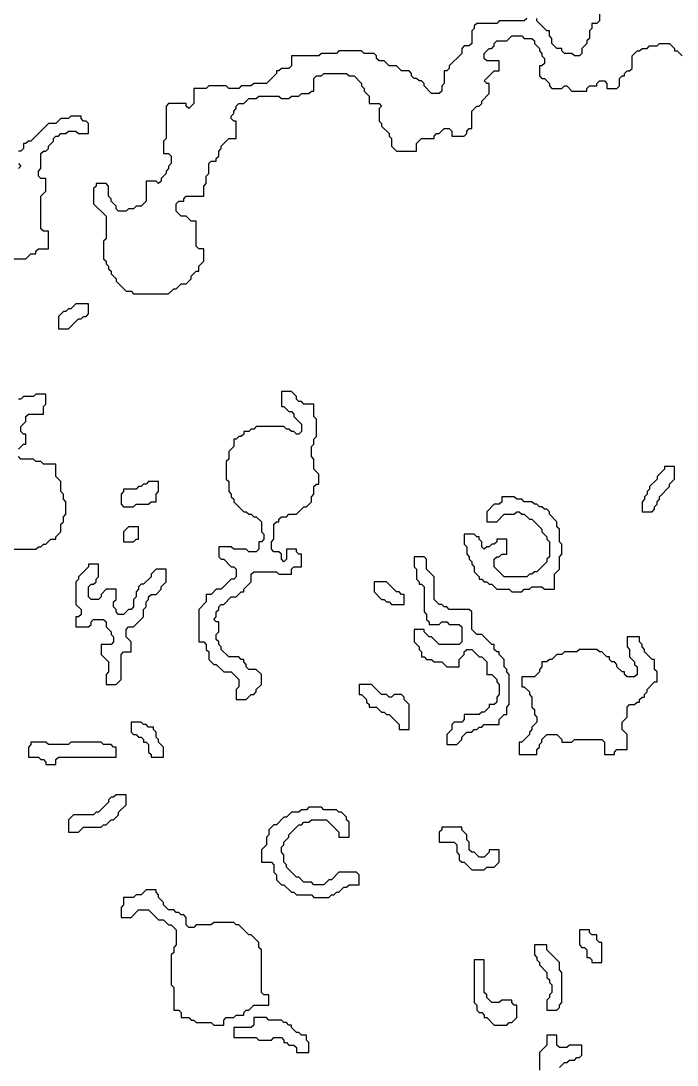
# Model space of a CAD drawing. Header units: metres. Extents: x 0 to 100, y 0 to 141.
# Drawn here: x 83.83 to 90.38, y 61.12 to 71.55 of the extents above; entities that cross this region are included whole.
import ezdxf

# ---------------------------------------------------------------- set-up
doc = ezdxf.new("R2010")
doc.units = ezdxf.units.M

msp = doc.modelspace()

# ---------------------------------------------------------------- linework, layer by layer
for points in [[(89.6, 71.7), (89.6, 71.55), (89.575, 71.525), (89.525, 71.525), (89.525, 71.475), (89.5, 71.45), (89.5, 71.375), (89.475, 71.35), (89.475, 71.325), (89.425, 71.275), (89.425, 71.225), (89.4, 71.2), (89.35, 71.2), (89.325, 71.225), (89.25, 71.225), (89.225, 71.25), (89.225, 71.275), (89.175, 71.275), (89.125, 71.325), (89.125, 71.375), (89.1, 71.4), (89.1, 71.45), (89.075, 71.45), (88.975, 71.55), (88.975, 71.575)], [(88.875, 71.575), (88.85, 71.55), (88.6, 71.55), (88.575, 71.525), (88.375, 71.525), (88.35, 71.5), (88.35, 71.475), (88.325, 71.45), (88.325, 71.325), (88.3, 71.3), (88.25, 71.3), (88.225, 71.275), (88.225, 71.225), (88.1, 71.1), (88.1, 71.075), (88.075, 71.05), (88.05, 71.05), (88.05, 70.925), (88.025, 70.9), (88.025, 70.85), (88, 70.825), (87.925, 70.825), (87.85, 70.9), (87.85, 70.925), (87.825, 70.95), (87.8, 70.95), (87.775, 70.975), (87.75, 70.975), (87.725, 71), (87.725, 71.025), (87.7, 71.05), (87.625, 71.05), (87.575, 71.1), (87.5, 71.1), (87.45, 71.15), (87.4, 71.15), (87.375, 71.175), (87.375, 71.2), (87.35, 71.225), (87.25, 71.225), (87.225, 71.25), (87, 71.25), (86.975, 71.225), (86.825, 71.225), (86.8, 71.2), (86.525, 71.2), (86.525, 71.1), (86.5, 71.075), (86.425, 71.075), (86.4, 71.05), (86.375, 71.05), (86.375, 71.025), (86.275, 70.925), (86.15, 70.925), (86.125, 70.9), (86.025, 70.9), (86, 70.875), (85.9, 70.875), (85.875, 70.9), (85.7, 70.9), (85.675, 70.875), (85.55, 70.875), (85.55, 70.725), (85.5, 70.675), (85.475, 70.7), (85.475, 70.725), (85.3, 70.725), (85.275, 70.7), (85.275, 70.375), (85.25, 70.35), (85.25, 70.225), (85.3, 70.225), (85.325, 70.2), (85.325, 70.125), (85.3, 70.1), (85.3, 70.075), (85.275, 70.05), (85.275, 70.025), (85.225, 69.975), (85.225, 69.95), (85.2, 69.925), (85.175, 69.95), (85.075, 69.95), (85.075, 69.75), (85.025, 69.7), (84.975, 69.7), (84.95, 69.675), (84.9, 69.675), (84.875, 69.65), (84.8, 69.65), (84.775, 69.675), (84.775, 69.7), (84.725, 69.75), (84.725, 69.775), (84.7, 69.8), (84.7, 69.9), (84.675, 69.925), (84.575, 69.925), (84.575, 69.9), (84.55, 69.875), (84.55, 69.725), (84.675, 69.6), (84.675, 69.375), (84.65, 69.35), (84.65, 69.175), (84.675, 69.15), (84.675, 69.125), (84.7, 69.1), (84.7, 69.075), (84.725, 69.05), (84.725, 69.025), (84.775, 68.975), (84.775, 68.95), (84.875, 68.85), (84.925, 68.85), (84.95, 68.825), (85.3, 68.825), (85.35, 68.875), (85.375, 68.875), (85.425, 68.925), (85.475, 68.925), (85.525, 68.975), (85.525, 69), (85.575, 69.05), (85.6, 69.05), (85.6, 69.1), (85.65, 69.15), (85.65, 69.275), (85.6, 69.275), (85.575, 69.3), (85.575, 69.55), (85.525, 69.55), (85.475, 69.6), (85.425, 69.6), (85.375, 69.65), (85.375, 69.725), (85.4, 69.75), (85.45, 69.75), (85.45, 69.775), (85.475, 69.8), (85.65, 69.8), (85.65, 69.9), (85.675, 69.925), (85.675, 70), (85.7, 70.025), (85.7, 70.125), (85.725, 70.15), (85.775, 70.15), (85.775, 70.175), (85.8, 70.2), (85.8, 70.25), (85.825, 70.275), (85.825, 70.3), (85.9, 70.375), (85.975, 70.375), (85.975, 70.55), (85.95, 70.55), (85.925, 70.575), (85.925, 70.6), (85.95, 70.625), (85.95, 70.65), (85.975, 70.675), (85.975, 70.7), (86, 70.725), (86.05, 70.725), (86.1, 70.775), (86.175, 70.775), (86.2, 70.8), (86.4, 70.8), (86.425, 70.775), (86.5, 70.775), (86.525, 70.8), (86.6, 70.8), (86.625, 70.825), (86.7, 70.825), (86.725, 70.85), (86.75, 70.85), (86.75, 70.975), (86.775, 71), (86.825, 71), (86.85, 71.025), (87.075, 71.025), (87.1, 71), (87.15, 71), (87.225, 70.925), (87.225, 70.9), (87.25, 70.875), (87.25, 70.85), (87.3, 70.8), (87.3, 70.725), (87.4, 70.725), (87.425, 70.7), (87.4, 70.675), (87.4, 70.55), (87.425, 70.525), (87.425, 70.5), (87.5, 70.425), (87.5, 70.4), (87.525, 70.375), (87.525, 70.3), (87.575, 70.25), (87.775, 70.25), (87.775, 70.325), (87.825, 70.375), (87.95, 70.375), (87.95, 70.4), (87.975, 70.425), (88, 70.425), (88.05, 70.475), (88.1, 70.475), (88.125, 70.45), (88.125, 70.4), (88.25, 70.4), (88.275, 70.425), (88.275, 70.45), (88.3, 70.475), (88.325, 70.475), (88.325, 70.65), (88.375, 70.7), (88.4, 70.7), (88.425, 70.725), (88.425, 70.75), (88.5, 70.825), (88.5, 70.925), (88.475, 70.925), (88.45, 70.95), (88.55, 71.05), (88.6, 71.05), (88.6, 71.15), (88.475, 71.15), (88.45, 71.175), (88.45, 71.225), (88.5, 71.275), (88.525, 71.275), (88.55, 71.3), (88.55, 71.325), (88.575, 71.35), (88.675, 71.35), (88.725, 71.4), (88.825, 71.4), (88.85, 71.375), (88.925, 71.375), (88.95, 71.35), (88.95, 71.325), (89, 71.275), (89, 71.25), (89.025, 71.225), (89.025, 71.2), (89.05, 71.175), (89.05, 71.125), (89.025, 71.1), (89, 71.1), (89, 71), (89.025, 70.975), (89.05, 70.975), (89.1, 70.925), (89.1, 70.9), (89.125, 70.875), (89.225, 70.875), (89.25, 70.9), (89.275, 70.9), (89.325, 70.85), (89.475, 70.85), (89.475, 70.875), (89.5, 70.9), (89.575, 70.9), (89.575, 70.925), (89.6, 70.95), (89.65, 70.95), (89.675, 70.925), (89.675, 70.875), (89.775, 70.875), (89.8, 70.9), (89.8, 70.975), (89.825, 71), (89.85, 71), (89.85, 71.025), (89.875, 71.05), (89.9, 71.05), (89.925, 71.075), (89.925, 71.2), (89.975, 71.25), (90, 71.25), (90.025, 71.275), (90.075, 71.275), (90.1, 71.3), (90.175, 71.3), (90.2, 71.325), (90.3, 71.325), (90.35, 71.275), (90.35, 71.25), (90.375, 71.25), (90.425, 71.2)], [(83.7, 69.175), (83.875, 69.175), (83.925, 69.225), (83.975, 69.225), (83.975, 69.25), (84, 69.275), (84.1, 69.275), (84.1, 69.45), (84.05, 69.45), (84.025, 69.475), (84.025, 69.8), (84.075, 69.85), (84.075, 69.975), (84.025, 69.975), (84, 70), (84, 70.05), (84.025, 70.075), (84.025, 70.225), (84.05, 70.25), (84.075, 70.25), (84.1, 70.275), (84.1, 70.3), (84.15, 70.35), (84.15, 70.375), (84.175, 70.4), (84.2, 70.4), (84.225, 70.425), (84.275, 70.425), (84.3, 70.45), (84.375, 70.45), (84.4, 70.425), (84.5, 70.425), (84.5, 70.525), (84.475, 70.55), (84.45, 70.55), (84.425, 70.575), (84.425, 70.6), (84.325, 70.6), (84.3, 70.575), (84.225, 70.575), (84.175, 70.525), (84.1, 70.525), (83.925, 70.35), (83.9, 70.35), (83.875, 70.325), (83.85, 70.325), (83.85, 70.275), (83.825, 70.25), (83.8, 70.25)], [(83.8, 70.125), (83.825, 70.1), (83.8, 70.075)], [(83.8, 67.275), (83.85, 67.325), (83.875, 67.325), (83.875, 67.425), (83.85, 67.425), (83.825, 67.45), (83.825, 67.5), (83.875, 67.55), (83.875, 67.6), (83.9, 67.625), (84.05, 67.625), (84.05, 67.7), (84.075, 67.725), (84.075, 67.825), (83.975, 67.825), (83.95, 67.8), (83.85, 67.8), (83.825, 67.775), (83.8, 67.775)], [(83.65, 66.275), (83.975, 66.275), (84, 66.3), (84.025, 66.3), (84.05, 66.325), (84.075, 66.325), (84.125, 66.375), (84.175, 66.375), (84.175, 66.4), (84.225, 66.45), (84.225, 66.525), (84.25, 66.55), (84.25, 66.6), (84.275, 66.625), (84.275, 66.75), (84.25, 66.775), (84.25, 66.825), (84.225, 66.85), (84.225, 66.95), (84.175, 67), (84.175, 67.125), (84.05, 67.125), (84.025, 67.15), (83.975, 67.15), (83.95, 67.175), (83.825, 67.175), (83.8, 67.2)], [(89.2, 61.1), (89.25, 61.15), (89.275, 61.15), (89.3, 61.175), (89.35, 61.175), (89.375, 61.2), (89.4, 61.2), (89.425, 61.225), (89.425, 61.325), (89.3, 61.325), (89.275, 61.3), (89.2, 61.3), (89.175, 61.325), (89.175, 61.425), (89.075, 61.425), (89.075, 61.325), (89, 61.25), (89, 61.075)]]:
    msp.add_lwpolyline(points)
for points in [[(84.375, 68.725), (84.325, 68.675), (84.3, 68.675), (84.275, 68.65), (84.25, 68.65), (84.2, 68.6), (84.2, 68.475), (84.3, 68.475), (84.4, 68.575), (84.425, 68.575), (84.45, 68.6), (84.475, 68.6), (84.5, 68.625), (84.5, 68.725)], [(86.425, 67.85), (86.425, 67.7), (86.45, 67.7), (86.5, 67.65), (86.525, 67.65), (86.55, 67.625), (86.55, 67.6), (86.625, 67.525), (86.625, 67.45), (86.6, 67.425), (86.575, 67.425), (86.55, 67.45), (86.525, 67.45), (86.5, 67.475), (86.475, 67.475), (86.45, 67.5), (86.175, 67.5), (86.15, 67.475), (86.125, 67.475), (86.1, 67.45), (86.05, 67.45), (86.05, 67.425), (86.025, 67.4), (86, 67.4), (85.975, 67.375), (85.95, 67.375), (85.95, 67.3), (85.9, 67.25), (85.9, 67.175), (85.875, 67.15), (85.875, 66.975), (85.9, 66.95), (85.9, 66.85), (85.925, 66.825), (85.925, 66.8), (85.95, 66.775), (85.95, 66.75), (86.05, 66.65), (86.075, 66.65), (86.1, 66.625), (86.125, 66.625), (86.15, 66.6), (86.175, 66.6), (86.225, 66.55), (86.225, 66.45), (86.25, 66.425), (86.25, 66.375), (86.225, 66.35), (86.2, 66.35), (86.2, 66.275), (86.175, 66.25), (86.1, 66.25), (86.075, 66.275), (85.95, 66.275), (85.925, 66.3), (85.8, 66.3), (85.8, 66.2), (85.825, 66.175), (85.85, 66.175), (85.925, 66.1), (85.95, 66.1), (85.975, 66.075), (85.975, 66), (85.95, 65.975), (85.925, 65.975), (85.825, 65.875), (85.775, 65.875), (85.725, 65.825), (85.675, 65.825), (85.675, 65.75), (85.6, 65.675), (85.6, 65.35), (85.65, 65.35), (85.675, 65.325), (85.675, 65.275), (85.7, 65.25), (85.7, 65.175), (85.75, 65.125), (85.775, 65.125), (85.85, 65.05), (85.925, 65.05), (86, 64.975), (86, 64.9), (85.975, 64.875), (85.975, 64.775), (86.075, 64.775), (86.125, 64.825), (86.15, 64.825), (86.175, 64.85), (86.175, 64.875), (86.225, 64.925), (86.225, 65.025), (86.175, 65.075), (86.1, 65.075), (86.075, 65.1), (86.075, 65.125), (86.05, 65.15), (86.05, 65.175), (86.025, 65.175), (86, 65.2), (85.9, 65.2), (85.825, 65.275), (85.825, 65.3), (85.8, 65.325), (85.8, 65.35), (85.775, 65.375), (85.775, 65.425), (85.8, 65.45), (85.8, 65.55), (85.775, 65.55), (85.75, 65.575), (85.775, 65.6), (85.775, 65.65), (85.8, 65.675), (85.8, 65.7), (85.825, 65.725), (85.85, 65.725), (85.925, 65.8), (85.975, 65.8), (86.025, 65.85), (86.05, 65.85), (86.05, 65.875), (86.125, 65.95), (86.125, 66.025), (86.15, 66.05), (86.375, 66.05), (86.4, 66.025), (86.525, 66.025), (86.525, 66.075), (86.55, 66.1), (86.625, 66.1), (86.625, 66.225), (86.6, 66.225), (86.575, 66.25), (86.575, 66.275), (86.475, 66.275), (86.475, 66.175), (86.45, 66.15), (86.425, 66.175), (86.425, 66.225), (86.4, 66.25), (86.35, 66.25), (86.325, 66.275), (86.325, 66.35), (86.35, 66.375), (86.35, 66.525), (86.375, 66.55), (86.4, 66.55), (86.4, 66.575), (86.425, 66.6), (86.475, 66.6), (86.5, 66.625), (86.575, 66.625), (86.65, 66.7), (86.675, 66.7), (86.725, 66.75), (86.725, 66.8), (86.75, 66.825), (86.75, 66.9), (86.775, 66.925), (86.8, 66.925), (86.8, 67.025), (86.75, 67.075), (86.75, 67.175), (86.725, 67.2), (86.725, 67.3), (86.75, 67.325), (86.75, 67.375), (86.775, 67.4), (86.775, 67.575), (86.75, 67.6), (86.75, 67.725), (86.65, 67.725), (86.625, 67.75), (86.6, 67.75), (86.575, 67.775), (86.575, 67.8), (86.525, 67.85)], [(90.25, 67.1), (90.25, 67.075), (90.175, 67), (90.175, 66.975), (90.1, 66.9), (90.1, 66.875), (90.075, 66.85), (90.075, 66.825), (90.05, 66.8), (90.05, 66.775), (90.025, 66.75), (90.025, 66.65), (90.125, 66.65), (90.15, 66.675), (90.15, 66.7), (90.175, 66.725), (90.175, 66.75), (90.2, 66.775), (90.2, 66.8), (90.3, 66.9), (90.3, 66.925), (90.35, 66.975), (90.35, 67.1)], [(85.1, 66.95), (85.075, 66.925), (85.05, 66.925), (85.025, 66.9), (85, 66.9), (84.975, 66.875), (84.85, 66.875), (84.85, 66.85), (84.825, 66.825), (84.825, 66.725), (84.85, 66.7), (84.95, 66.7), (84.975, 66.725), (85.1, 66.725), (85.125, 66.75), (85.175, 66.75), (85.175, 66.825), (85.2, 66.85), (85.2, 66.95)], [(88.625, 66.8), (88.625, 66.75), (88.6, 66.725), (88.55, 66.725), (88.475, 66.65), (88.475, 66.55), (88.575, 66.55), (88.65, 66.625), (88.75, 66.625), (88.775, 66.65), (88.8, 66.65), (88.825, 66.625), (88.85, 66.625), (88.9, 66.575), (88.925, 66.575), (89.025, 66.475), (89.025, 66.45), (89.075, 66.4), (89.075, 66.375), (89.1, 66.35), (89.1, 66.2), (89.075, 66.175), (89.075, 66.15), (88.975, 66.05), (88.95, 66.05), (88.925, 66.025), (88.9, 66.025), (88.875, 66), (88.65, 66), (88.55, 66.1), (88.55, 66.175), (88.575, 66.2), (88.6, 66.2), (88.625, 66.225), (88.675, 66.225), (88.675, 66.375), (88.575, 66.375), (88.575, 66.35), (88.55, 66.325), (88.525, 66.325), (88.5, 66.3), (88.475, 66.3), (88.45, 66.275), (88.425, 66.3), (88.425, 66.35), (88.4, 66.375), (88.4, 66.4), (88.375, 66.4), (88.35, 66.425), (88.25, 66.425), (88.25, 66.325), (88.275, 66.3), (88.275, 66.225), (88.3, 66.2), (88.3, 66.175), (88.325, 66.15), (88.325, 66.125), (88.35, 66.1), (88.35, 66.05), (88.4, 66), (88.4, 65.975), (88.425, 65.975), (88.45, 65.95), (88.475, 65.95), (88.5, 65.925), (88.525, 65.925), (88.575, 65.875), (88.7, 65.875), (88.725, 65.85), (88.825, 65.85), (88.85, 65.875), (88.9, 65.875), (88.925, 65.9), (89.025, 65.9), (89.05, 65.875), (89.15, 65.875), (89.15, 66.025), (89.2, 66.075), (89.2, 66.2), (89.225, 66.225), (89.225, 66.325), (89.2, 66.35), (89.2, 66.475), (89.175, 66.5), (89.175, 66.55), (89.1, 66.625), (89.1, 66.65), (89.075, 66.675), (89.05, 66.675), (89.025, 66.7), (89, 66.7), (88.975, 66.725), (88.95, 66.725), (88.925, 66.75), (88.85, 66.75), (88.825, 66.775), (88.775, 66.775), (88.75, 66.8)], [(84.9, 66.5), (84.85, 66.45), (84.85, 66.35), (84.95, 66.35), (84.975, 66.375), (85, 66.375), (85, 66.5)], [(87.75, 66.2), (87.75, 66.1), (87.775, 66.075), (87.775, 65.975), (87.8, 65.95), (87.8, 65.925), (87.825, 65.925), (87.85, 65.9), (87.85, 65.65), (87.875, 65.625), (87.875, 65.575), (87.9, 65.55), (87.9, 65.525), (88, 65.525), (88.025, 65.55), (88.075, 65.55), (88.1, 65.525), (88.2, 65.525), (88.225, 65.5), (88.225, 65.35), (88.2, 65.325), (88, 65.325), (87.925, 65.4), (87.9, 65.4), (87.85, 65.45), (87.85, 65.475), (87.75, 65.475), (87.75, 65.35), (87.8, 65.3), (87.8, 65.275), (87.825, 65.25), (87.825, 65.2), (87.85, 65.2), (87.875, 65.175), (87.925, 65.175), (87.95, 65.15), (88.025, 65.15), (88.075, 65.1), (88.2, 65.1), (88.2, 65.175), (88.25, 65.225), (88.25, 65.25), (88.275, 65.275), (88.325, 65.275), (88.4, 65.2), (88.425, 65.2), (88.475, 65.15), (88.475, 65.025), (88.525, 65.025), (88.575, 64.975), (88.575, 64.95), (88.6, 64.925), (88.6, 64.825), (88.575, 64.8), (88.575, 64.75), (88.55, 64.725), (88.5, 64.725), (88.5, 64.7), (88.45, 64.65), (88.425, 64.65), (88.4, 64.625), (88.25, 64.625), (88.25, 64.575), (88.225, 64.55), (88.15, 64.55), (88.125, 64.525), (88.125, 64.475), (88.075, 64.425), (88.075, 64.325), (88.175, 64.325), (88.225, 64.375), (88.225, 64.4), (88.275, 64.45), (88.325, 64.45), (88.35, 64.475), (88.375, 64.475), (88.4, 64.5), (88.425, 64.5), (88.45, 64.525), (88.6, 64.525), (88.6, 64.575), (88.65, 64.625), (88.675, 64.625), (88.675, 64.7), (88.7, 64.725), (88.7, 65.025), (88.675, 65.05), (88.675, 65.075), (88.65, 65.1), (88.65, 65.175), (88.6, 65.225), (88.6, 65.25), (88.575, 65.25), (88.55, 65.275), (88.55, 65.325), (88.525, 65.325), (88.425, 65.425), (88.375, 65.425), (88.325, 65.475), (88.325, 65.65), (88.3, 65.675), (88.1, 65.675), (88.075, 65.7), (88.05, 65.7), (88.025, 65.725), (88, 65.725), (87.95, 65.775), (87.95, 66), (87.875, 66.075), (87.875, 66.175), (87.85, 66.2)], [(84.5, 66.125), (84.5, 66.1), (84.4, 66), (84.4, 65.975), (84.375, 65.95), (84.375, 65.725), (84.425, 65.675), (84.425, 65.625), (84.4, 65.6), (84.375, 65.6), (84.375, 65.5), (84.5, 65.5), (84.525, 65.525), (84.525, 65.55), (84.55, 65.575), (84.65, 65.575), (84.675, 65.55), (84.675, 65.5), (84.725, 65.45), (84.725, 65.425), (84.75, 65.4), (84.75, 65.35), (84.725, 65.325), (84.625, 65.325), (84.625, 65.225), (84.7, 65.15), (84.7, 65.05), (84.675, 65.025), (84.675, 64.925), (84.775, 64.925), (84.825, 64.975), (84.825, 65.225), (84.85, 65.25), (84.925, 65.25), (84.925, 65.35), (84.875, 65.4), (84.875, 65.475), (84.9, 65.5), (84.95, 65.5), (85.05, 65.6), (85.05, 65.675), (85.075, 65.7), (85.075, 65.75), (85.1, 65.775), (85.1, 65.8), (85.125, 65.825), (85.175, 65.825), (85.225, 65.875), (85.225, 65.9), (85.275, 65.95), (85.275, 66.075), (85.175, 66.075), (85.125, 66.025), (85.125, 66), (85.05, 65.925), (85.025, 65.925), (85, 65.9), (85, 65.875), (84.975, 65.85), (84.975, 65.8), (84.95, 65.775), (84.95, 65.7), (84.925, 65.675), (84.9, 65.675), (84.85, 65.625), (84.8, 65.625), (84.775, 65.65), (84.775, 65.675), (84.75, 65.7), (84.75, 65.75), (84.775, 65.775), (84.775, 65.875), (84.675, 65.875), (84.625, 65.825), (84.625, 65.8), (84.6, 65.775), (84.525, 65.775), (84.5, 65.8), (84.5, 65.9), (84.525, 65.925), (84.55, 65.925), (84.575, 65.95), (84.575, 65.975), (84.6, 66), (84.6, 66.125)], [(87.35, 65.95), (87.35, 65.85), (87.425, 65.775), (87.45, 65.775), (87.475, 65.75), (87.5, 65.75), (87.525, 65.725), (87.65, 65.725), (87.65, 65.825), (87.625, 65.825), (87.6, 65.85), (87.575, 65.85), (87.475, 65.95)], [(89.875, 65.4), (89.875, 65.3), (89.9, 65.275), (89.9, 65.2), (89.95, 65.15), (89.95, 65.125), (89.975, 65.1), (89.975, 65.025), (89.95, 65), (89.875, 65), (89.85, 65.025), (89.85, 65.05), (89.825, 65.05), (89.775, 65.1), (89.775, 65.125), (89.75, 65.15), (89.725, 65.15), (89.7, 65.175), (89.7, 65.2), (89.675, 65.2), (89.625, 65.25), (89.6, 65.25), (89.575, 65.275), (89.4, 65.275), (89.375, 65.25), (89.25, 65.25), (89.225, 65.225), (89.175, 65.225), (89.125, 65.175), (89.1, 65.175), (89.075, 65.15), (89.025, 65.15), (89.025, 65.1), (89, 65.075), (89, 65.05), (88.95, 65), (88.825, 65), (88.825, 64.9), (88.85, 64.9), (88.9, 64.85), (88.9, 64.825), (88.925, 64.8), (88.925, 64.7), (88.95, 64.675), (88.95, 64.625), (88.975, 64.6), (88.975, 64.55), (88.925, 64.5), (88.925, 64.475), (88.9, 64.45), (88.9, 64.425), (88.825, 64.35), (88.8, 64.35), (88.8, 64.225), (88.975, 64.225), (88.975, 64.275), (89, 64.3), (89, 64.325), (89.025, 64.35), (89.025, 64.375), (89.075, 64.425), (89.175, 64.425), (89.225, 64.375), (89.225, 64.35), (89.325, 64.35), (89.35, 64.375), (89.625, 64.375), (89.65, 64.35), (89.65, 64.225), (89.75, 64.225), (89.75, 64.25), (89.775, 64.275), (89.875, 64.275), (89.875, 64.425), (89.825, 64.475), (89.825, 64.55), (89.875, 64.6), (89.875, 64.7), (89.9, 64.725), (89.95, 64.725), (89.975, 64.75), (90, 64.75), (90, 64.775), (90.025, 64.8), (90.05, 64.8), (90.05, 64.825), (90.075, 64.85), (90.075, 64.875), (90.15, 64.95), (90.175, 64.95), (90.175, 65.05), (90.15, 65.075), (90.15, 65.175), (90.125, 65.175), (90.05, 65.25), (90.05, 65.275), (90.025, 65.3), (90.025, 65.325), (90, 65.35), (90, 65.4)], [(87.2, 64.925), (87.2, 64.825), (87.225, 64.825), (87.275, 64.775), (87.275, 64.75), (87.3, 64.725), (87.3, 64.7), (87.375, 64.7), (87.425, 64.65), (87.45, 64.65), (87.475, 64.625), (87.5, 64.625), (87.6, 64.525), (87.6, 64.475), (87.7, 64.475), (87.7, 64.725), (87.65, 64.775), (87.65, 64.8), (87.625, 64.825), (87.55, 64.825), (87.525, 64.8), (87.5, 64.8), (87.475, 64.825), (87.425, 64.825), (87.325, 64.925)], [(84.925, 64.55), (84.925, 64.45), (84.95, 64.425), (84.975, 64.425), (85, 64.4), (85.025, 64.4), (85.05, 64.375), (85.05, 64.35), (85.075, 64.35), (85.1, 64.325), (85.1, 64.25), (85.125, 64.225), (85.125, 64.2), (85.25, 64.2), (85.25, 64.3), (85.2, 64.35), (85.2, 64.375), (85.175, 64.4), (85.175, 64.45), (85.15, 64.475), (85.15, 64.5), (85.1, 64.5), (85.075, 64.525), (85.05, 64.525), (85.025, 64.55)], [(83.925, 64.35), (83.925, 64.325), (83.9, 64.3), (83.9, 64.2), (84, 64.2), (84.025, 64.175), (84.05, 64.175), (84.075, 64.15), (84.075, 64.125), (84.175, 64.125), (84.175, 64.175), (84.2, 64.2), (84.775, 64.2), (84.775, 64.3), (84.75, 64.3), (84.725, 64.325), (84.65, 64.325), (84.625, 64.35), (84.325, 64.35), (84.3, 64.325), (84.1, 64.325), (84.075, 64.35)], [(84.775, 63.825), (84.75, 63.8), (84.725, 63.8), (84.7, 63.775), (84.7, 63.75), (84.6, 63.65), (84.575, 63.65), (84.55, 63.625), (84.35, 63.625), (84.3, 63.575), (84.3, 63.45), (84.4, 63.45), (84.45, 63.5), (84.625, 63.5), (84.65, 63.525), (84.675, 63.525), (84.725, 63.575), (84.75, 63.575), (84.8, 63.625), (84.8, 63.65), (84.875, 63.725), (84.875, 63.825)], [(86.7, 63.7), (86.675, 63.675), (86.625, 63.675), (86.6, 63.65), (86.525, 63.65), (86.475, 63.6), (86.45, 63.6), (86.375, 63.525), (86.35, 63.525), (86.3, 63.475), (86.3, 63.425), (86.275, 63.4), (86.275, 63.325), (86.225, 63.275), (86.225, 63.15), (86.325, 63.15), (86.35, 63.125), (86.35, 63.05), (86.375, 63.025), (86.375, 62.975), (86.425, 62.925), (86.45, 62.925), (86.525, 62.85), (86.55, 62.85), (86.575, 62.825), (86.725, 62.825), (86.75, 62.8), (86.9, 62.8), (86.925, 62.825), (86.95, 62.825), (86.975, 62.85), (87, 62.85), (87.05, 62.9), (87.075, 62.9), (87.1, 62.925), (87.2, 62.925), (87.2, 63.025), (87.175, 63.05), (87, 63.05), (86.925, 62.975), (86.9, 62.975), (86.85, 62.925), (86.75, 62.925), (86.725, 62.95), (86.65, 62.95), (86.6, 63), (86.575, 63), (86.475, 63.1), (86.475, 63.125), (86.45, 63.15), (86.45, 63.225), (86.425, 63.25), (86.425, 63.3), (86.45, 63.325), (86.45, 63.35), (86.5, 63.4), (86.5, 63.425), (86.6, 63.525), (86.625, 63.525), (86.65, 63.55), (86.7, 63.55), (86.725, 63.575), (86.875, 63.575), (87, 63.45), (87, 63.4), (87.1, 63.4), (87.1, 63.55), (87.075, 63.575), (87.075, 63.6), (87.025, 63.65), (87, 63.65), (86.975, 63.675), (86.85, 63.675), (86.825, 63.7)], [(88.025, 63.5), (88.025, 63.475), (88, 63.45), (88, 63.35), (88.15, 63.35), (88.175, 63.325), (88.175, 63.25), (88.2, 63.225), (88.2, 63.175), (88.225, 63.15), (88.25, 63.15), (88.325, 63.075), (88.45, 63.075), (88.475, 63.1), (88.55, 63.1), (88.6, 63.15), (88.6, 63.275), (88.5, 63.275), (88.5, 63.25), (88.45, 63.2), (88.4, 63.2), (88.35, 63.25), (88.325, 63.25), (88.3, 63.275), (88.3, 63.35), (88.275, 63.375), (88.275, 63.425), (88.225, 63.475), (88.225, 63.5)], [(85.075, 62.875), (85.025, 62.825), (84.975, 62.825), (84.95, 62.8), (84.85, 62.8), (84.85, 62.725), (84.825, 62.7), (84.825, 62.6), (84.925, 62.6), (85, 62.675), (85.1, 62.675), (85.2, 62.575), (85.25, 62.575), (85.3, 62.525), (85.325, 62.525), (85.375, 62.475), (85.375, 62.325), (85.35, 62.3), (85.35, 62.25), (85.325, 62.225), (85.325, 61.925), (85.35, 61.9), (85.35, 61.675), (85.4, 61.675), (85.425, 61.65), (85.425, 61.6), (85.5, 61.6), (85.525, 61.575), (85.55, 61.575), (85.575, 61.55), (85.725, 61.55), (85.75, 61.525), (85.85, 61.525), (85.85, 61.575), (85.875, 61.6), (85.95, 61.6), (85.975, 61.625), (86.05, 61.625), (86.05, 61.65), (86.075, 61.675), (86.1, 61.675), (86.15, 61.725), (86.3, 61.725), (86.3, 61.825), (86.25, 61.825), (86.225, 61.85), (86.225, 62.275), (86.2, 62.3), (86.2, 62.35), (86.125, 62.425), (86.1, 62.425), (86, 62.525), (85.975, 62.525), (85.95, 62.55), (85.75, 62.55), (85.725, 62.525), (85.575, 62.525), (85.55, 62.5), (85.5, 62.5), (85.475, 62.525), (85.475, 62.6), (85.45, 62.625), (85.425, 62.625), (85.4, 62.65), (85.375, 62.65), (85.35, 62.675), (85.3, 62.675), (85.25, 62.725), (85.25, 62.75), (85.2, 62.8), (85.2, 62.825), (85.175, 62.85), (85.175, 62.875)], [(89.4, 62.475), (89.4, 62.325), (89.425, 62.3), (89.45, 62.3), (89.475, 62.275), (89.475, 62.2), (89.5, 62.2), (89.525, 62.175), (89.525, 62.15), (89.625, 62.15), (89.625, 62.35), (89.6, 62.35), (89.575, 62.375), (89.575, 62.425), (89.525, 62.425), (89.5, 62.45), (89.5, 62.475)], [(88.95, 62.325), (88.95, 62.225), (88.975, 62.2), (88.975, 62.175), (89, 62.15), (89, 62.125), (89.075, 62.05), (89.075, 62), (89.1, 61.975), (89.1, 61.95), (89.125, 61.925), (89.125, 61.85), (89.1, 61.825), (89.1, 61.8), (89.075, 61.775), (89.075, 61.675), (89.175, 61.675), (89.2, 61.7), (89.2, 61.725), (89.225, 61.75), (89.225, 62.05), (89.2, 62.075), (89.2, 62.15), (89.075, 62.275), (89.075, 62.325)], [(88.35, 62.175), (88.35, 61.75), (88.375, 61.725), (88.375, 61.675), (88.4, 61.65), (88.425, 61.65), (88.45, 61.625), (88.45, 61.6), (88.475, 61.6), (88.55, 61.525), (88.675, 61.525), (88.7, 61.55), (88.725, 61.55), (88.775, 61.6), (88.775, 61.725), (88.75, 61.725), (88.725, 61.75), (88.725, 61.775), (88.625, 61.775), (88.6, 61.75), (88.525, 61.75), (88.475, 61.8), (88.475, 61.825), (88.45, 61.85), (88.45, 62.175)], [(86.15, 61.6), (86.15, 61.525), (86.125, 61.5), (85.95, 61.5), (85.95, 61.4), (86.175, 61.4), (86.2, 61.375), (86.325, 61.375), (86.35, 61.4), (86.425, 61.4), (86.45, 61.375), (86.45, 61.35), (86.475, 61.35), (86.5, 61.325), (86.55, 61.325), (86.575, 61.3), (86.575, 61.25), (86.7, 61.25), (86.7, 61.35), (86.675, 61.375), (86.675, 61.425), (86.625, 61.425), (86.6, 61.45), (86.575, 61.45), (86.525, 61.5), (86.525, 61.525), (86.5, 61.525), (86.475, 61.55), (86.45, 61.55), (86.425, 61.575), (86.3, 61.575), (86.275, 61.6)]]:
    msp.add_lwpolyline(points, close=True)

doc.saveas('drawing.dxf')
